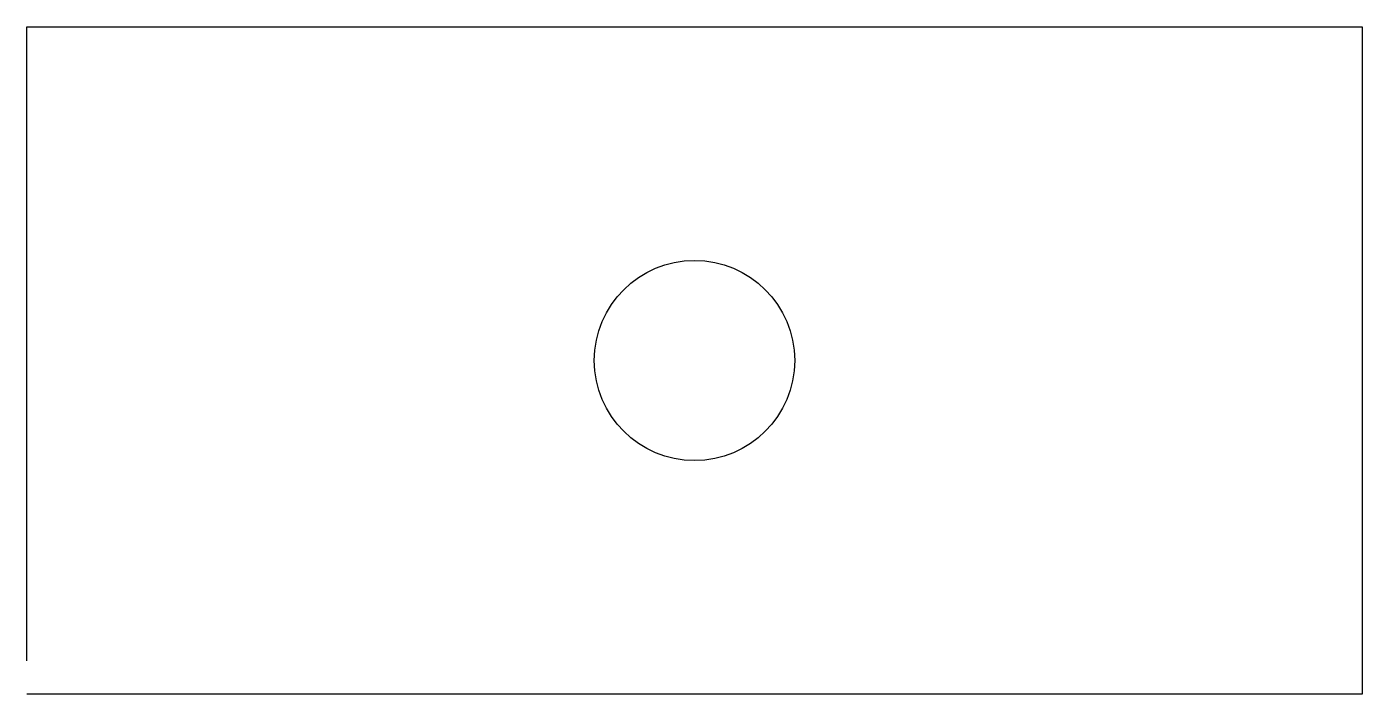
# Model space of a CAD drawing. Header units: millimetres. Extents: x 0 to 80, y 0 to 40.
import ezdxf

# ---------------------------------------------------------------- set-up
doc = ezdxf.new("R2010")
doc.units = ezdxf.units.MM
doc.layers.add('CUT', color=1, linetype='Continuous')

msp = doc.modelspace()

# ---------------------------------------------------------------- linework, layer by layer
at = {"layer": 'CUT'}
for p, q in [((0, 2), (0, 40)), ((0, 40), (80, 40)), ((80, 40), (80, 0)), ((80, 0), (0, 0))]:
    msp.add_line(p, q, dxfattribs=at)
msp.add_circle((40, 20), 6, dxfattribs=at)

doc.saveas('drawing.dxf')
